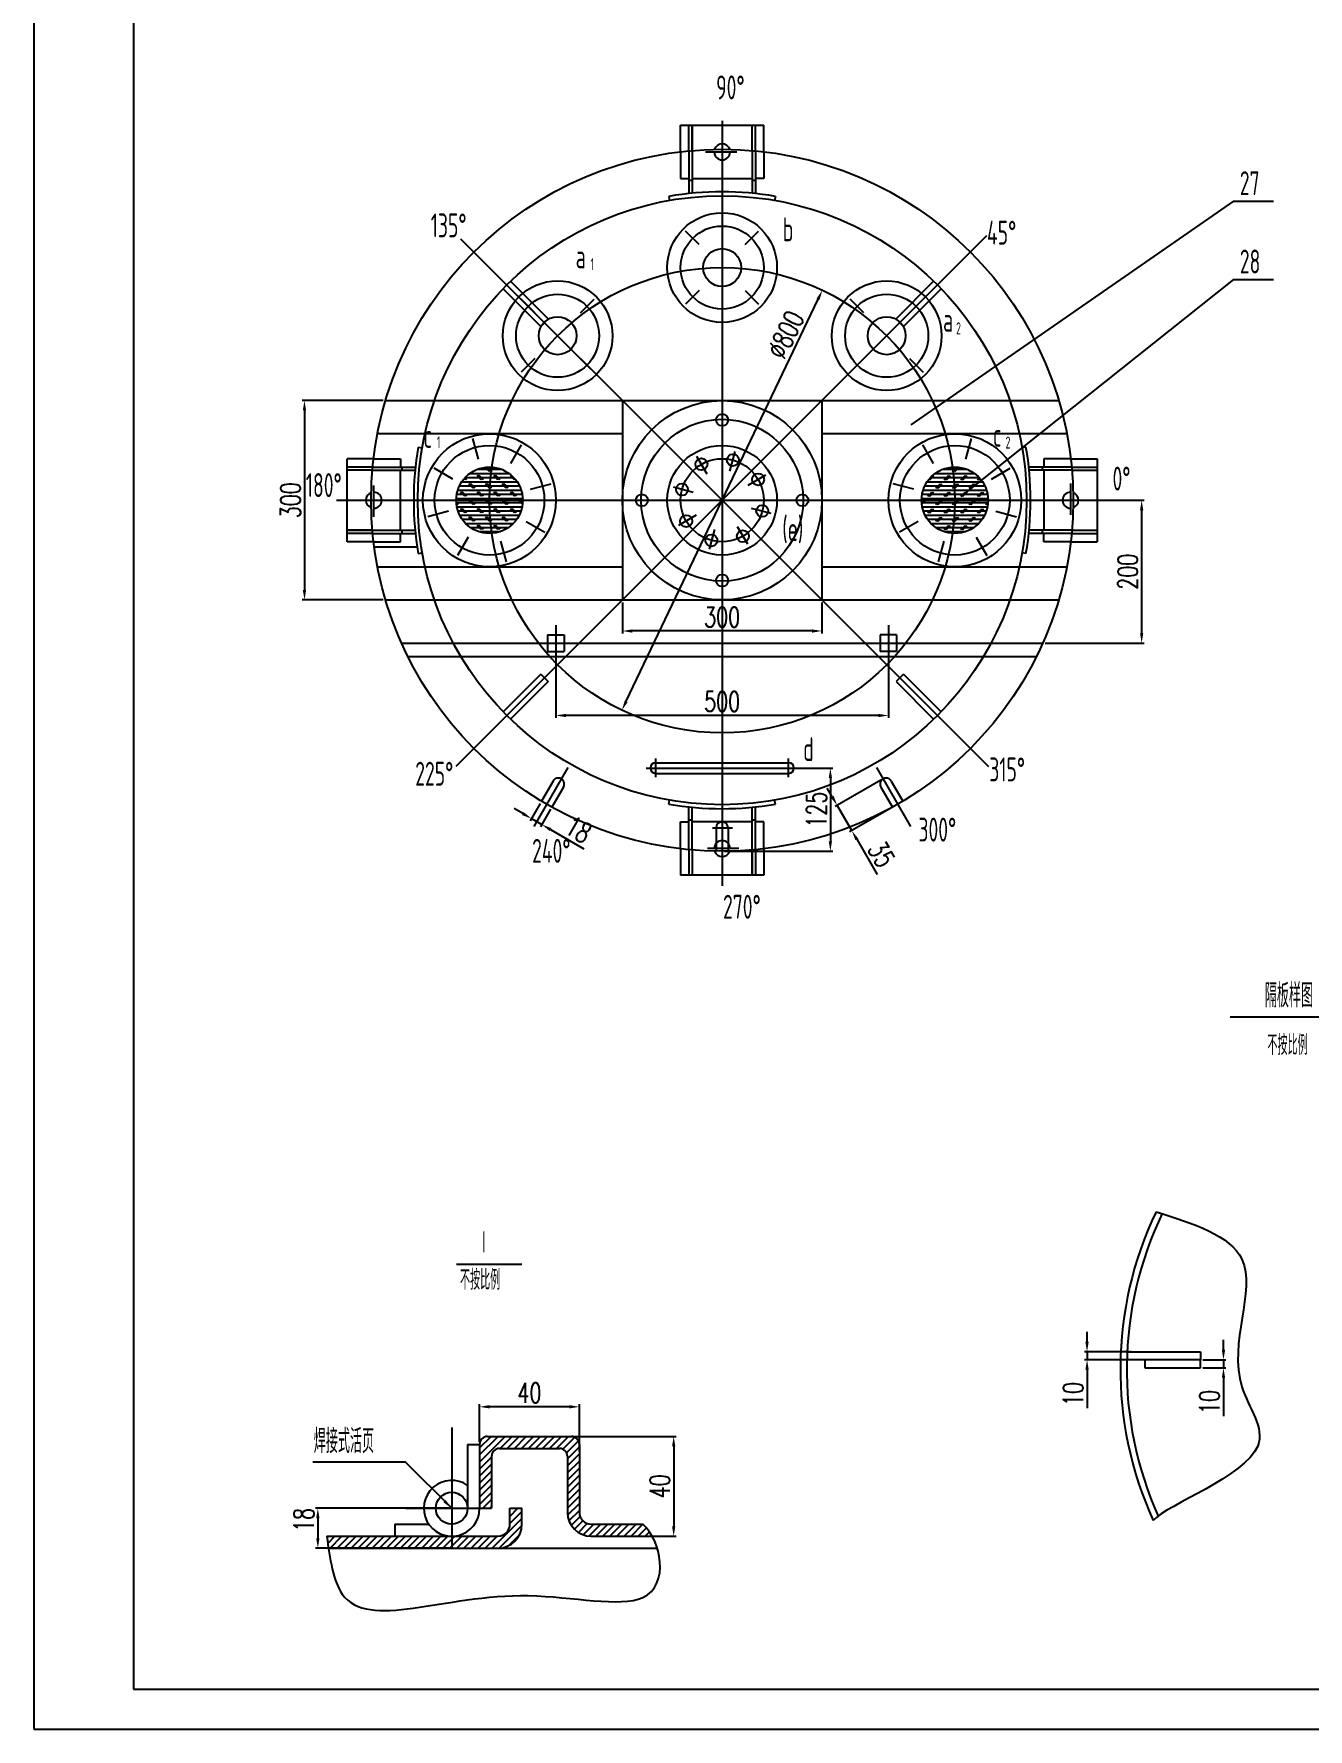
# Model space of a CAD drawing. Extents: x 8095 to 8689, y 0 to 841.
# Drawn here: x 8095.3 to 8414.7, y 0 to 425 of the extents above; entities that cross this region are included whole.
import ezdxf

# ---------------------------------------------------------------- set-up
doc = ezdxf.new("R2010")
doc.units = 0
doc.header["$LTSCALE"] = 10
doc.header["$MEASUREMENT"] = 0
doc.linetypes.add('HIDDEN', pattern=[0.375, 0.25, -0.125])
doc.layers.get('DEFPOINTS').update_dxf_attribs({"color": 5, "linetype": 'HIDDEN', "lineweight": 13})
doc.layers.add('DIM', color=7, linetype='CONTINUOUS')
doc.styles.add('HZ5', font='romans.shx', dxfattribs={"width": 0.7, "height": 5, "bigfont": 'hztxt.shx'})
doc.styles.add('J_BigFont', font='gbenor.shx', dxfattribs={"bigfont": 'gbcbig.shx'})
doc.dimstyles.new('机械制图iso', dxfattribs={"dimscale": 0, "dimtxt": 0.18, "dimasz": 2.5, "dimexe": 0.625, "dimexo": 0.625, "dimgap": 1, "dimtad": 1, "dimdec": 4, "dimzin": 0, "dimdsep": 46, "dimtxsty": 'HZ5', "dimcen": 0, "dimadec": 0, "dimazin": 0, "dimtfac": 1, "dimtdec": 4, "dimtofl": 0, "dimtmove": 0, "dimatfit": 2, "dimfxl": 0, "dimtolj": 1, "dimtzin": 0, "dimarcsym": 0})

# ---------------------------------------------------------------- blocks, each defined once
blk = doc.blocks.new('*D150')
at = {"layer": 'DEFPOINTS', "color": 0}
for p in [(8370.94, 94.6), (8359.29, 92.6), (8370.67, 92.6)]:
    blk.add_point(p, dxfattribs=at)
at = {"layer": 'DIM', "color": 0, "lineweight": -2}
for p, q in [((8359.29, 97.1), (8359.29, 99.6)), ((8370.32, 94.6), (8358.67, 94.6)), ((8359.29, 94.6), (8359.29, 92.6)), ((8370.04, 92.6), (8358.67, 92.6)), ((8359.29, 90.1), (8359.29, 80.43))]:
    blk.add_line(p, q, dxfattribs=at)
at = {"layer": 'DIM', "color": 0}
for points in [[(8358.87, 97.1), (8359.71, 97.1), (8359.29, 94.6)], [(8358.87, 90.1), (8359.71, 90.1), (8359.29, 92.6)]]:
    blk.add_solid(points, dxfattribs=at)
at = {"layer": 'DIM', "color": 0, "insert": (8355.79, 84.01), "char_height": 5, "attachment_point": 5, "rotation": 90, "style": 'HZ5'}
blk.add_mtext('\\A1;10', dxfattribs=at)
blk = doc.blocks.new('*D151')
at = {"layer": 'DEFPOINTS', "color": 0}
for p in [(8387.74, 92.6), (8387.74, 90.6), (8393.49, 90.6)]:
    blk.add_point(p, dxfattribs=at)
at = {"layer": 'DIM', "color": 0, "lineweight": -2}
for p, q in [((8393.49, 95.1), (8393.49, 97.6)), ((8388.36, 92.6), (8394.12, 92.6)), ((8388.36, 90.6), (8394.12, 90.6)), ((8393.49, 92.6), (8393.49, 90.6)), ((8393.49, 88.1), (8393.49, 78.43))]:
    blk.add_line(p, q, dxfattribs=at)
at = {"layer": 'DIM', "color": 0}
for points in [[(8393.08, 95.1), (8393.91, 95.1), (8393.49, 92.6)], [(8393.08, 88.1), (8393.91, 88.1), (8393.49, 90.6)]]:
    blk.add_solid(points, dxfattribs=at)
at = {"layer": 'DIM', "color": 0, "insert": (8389.99, 82.01), "char_height": 5, "attachment_point": 5, "rotation": 90, "style": 'HZ5'}
blk.add_mtext('\\A1;10', dxfattribs=at)
blk = doc.blocks.new('*D207')
at = {"layer": 'DEFPOINTS', "color": 0}
for p in [(8285.81, 240.94), (8267.81, 220.09), (8294.94, 220.09)]:
    blk.add_point(p, dxfattribs=at)
at = {"layer": 'DIM', "color": 0, "lineweight": -2}
for p, q in [((8286.44, 240.94), (8295.56, 240.94)), ((8294.94, 238.44), (8294.94, 222.59)), ((8268.44, 220.09), (8295.56, 220.09))]:
    blk.add_line(p, q, dxfattribs=at)
at = {"layer": 'DIM', "color": 0}
for points in [[(8294.52, 238.44), (8295.35, 238.44), (8294.94, 240.94)], [(8294.52, 222.59), (8295.35, 222.59), (8294.94, 220.09)]]:
    blk.add_solid(points, dxfattribs=at)
at = {"layer": 'DIM', "color": 0, "insert": (8291.44, 230.52), "char_height": 5, "attachment_point": 5, "rotation": 90, "style": 'HZ5'}
blk.add_mtext('\\A1;125', dxfattribs=at)
blk = doc.blocks.new('*D182')
at = {"layer": 'DEFPOINTS', "color": 0}
for p in [(8200.01, 55.36), (8166.45, 45.36), (8200.01, 45.36)]:
    blk.add_point(p, dxfattribs=at)
at = {"layer": 'DIM', "color": 0, "lineweight": -2}
for p, q in [((8199.38, 55.36), (8165.83, 55.36)), ((8166.45, 52.86), (8166.45, 47.86)), ((8199.38, 45.36), (8165.83, 45.36))]:
    blk.add_line(p, q, dxfattribs=at)
at = {"layer": 'DIM', "color": 0}
for points in [[(8166.04, 52.86), (8166.87, 52.86), (8166.45, 55.36)], [(8166.04, 47.86), (8166.87, 47.86), (8166.45, 45.36)]]:
    blk.add_solid(points, dxfattribs=at)
at = {"layer": 'DIM', "color": 0, "insert": (8162.95, 52.44), "char_height": 5, "attachment_point": 5, "rotation": 90, "style": 'HZ5'}
blk.add_mtext('\\A1;18', dxfattribs=at)
blk = doc.blocks.new('*D181')
at = {"layer": 'DEFPOINTS', "color": 0}
for p in [(8207.01, 80.8), (8207.01, 71.36), (8232.01, 68.98)]:
    blk.add_point(p, dxfattribs=at)
at = {"layer": 'DIM', "color": 0, "lineweight": -2}
for p, q in [((8207.01, 71.99), (8207.01, 81.43)), ((8229.51, 80.8), (8209.51, 80.8)), ((8232.01, 69.6), (8232.01, 81.43))]:
    blk.add_line(p, q, dxfattribs=at)
at = {"layer": 'DIM', "color": 0}
for points in [[(8209.51, 81.22), (8209.51, 80.39), (8207.01, 80.8)], [(8229.51, 81.22), (8229.51, 80.39), (8232.01, 80.8)]]:
    blk.add_solid(points, dxfattribs=at)
at = {"layer": 'DIM', "color": 0, "insert": (8219.51, 84.3), "char_height": 5, "attachment_point": 5, "style": 'HZ5'}
blk.add_mtext('\\A1;40', dxfattribs=at)
blk = doc.blocks.new('*D180')
at = {"layer": 'DEFPOINTS', "color": 0}
for p in [(8227.56, 73.36), (8236.14, 48.36), (8255.66, 48.36)]:
    blk.add_point(p, dxfattribs=at)
at = {"layer": 'DIM', "color": 0, "lineweight": -2}
for p, q in [((8228.18, 73.36), (8256.29, 73.36)), ((8255.66, 70.86), (8255.66, 50.86)), ((8236.77, 48.36), (8256.29, 48.36))]:
    blk.add_line(p, q, dxfattribs=at)
at = {"layer": 'DIM', "color": 0}
for points in [[(8255.25, 70.86), (8256.08, 70.86), (8255.66, 73.36)], [(8255.25, 50.86), (8256.08, 50.86), (8255.66, 48.36)]]:
    blk.add_solid(points, dxfattribs=at)
at = {"layer": 'DIM', "color": 0, "insert": (8252.16, 60.86), "char_height": 5, "attachment_point": 5, "rotation": 90, "style": 'HZ5'}
blk.add_mtext('\\A1;40', dxfattribs=at)
blk = doc.blocks.new('*D209')
at = {"layer": 'DEFPOINTS', "color": 0}
for p in [(8222.52, 232.64), (8225.12, 231.14), (8222.6, 226.78)]:
    blk.add_point(p, dxfattribs=at)
at = {"layer": 'DIM', "color": 0, "lineweight": -2}
for p, q in [((8217.84, 229.53), (8215.67, 230.78)), ((8222.21, 232.1), (8219.69, 227.74)), ((8224.8, 230.6), (8222.29, 226.24)), ((8220, 228.28), (8222.6, 226.78)), ((8224.77, 225.53), (8233.14, 220.7))]:
    blk.add_line(p, q, dxfattribs=at)
at = {"layer": 'DIM', "color": 0}
for points in [[(8218.05, 229.89), (8217.63, 229.17), (8220, 228.28)], [(8224.97, 225.89), (8224.56, 225.17), (8222.6, 226.78)]]:
    blk.add_solid(points, dxfattribs=at)
at = {"layer": 'DIM', "color": 0, "insert": (8231.78, 225.52), "char_height": 5, "attachment_point": 5, "rotation": 330, "style": 'HZ5'}
blk.add_mtext('\\A1;18', dxfattribs=at)
blk = doc.blocks.new('*D208')
at = {"layer": 'DEFPOINTS', "color": 0}
for p in [(8308.14, 238.23), (8311.81, 231.88), (8300.31, 225.24)]:
    blk.add_point(p, dxfattribs=at)
at = {"layer": 'DIM', "color": 0, "lineweight": -2}
for p, q in [((8295.4, 233.76), (8294.15, 235.92)), ((8307.6, 237.92), (8296.11, 231.28)), ((8296.65, 231.59), (8300.31, 225.24)), ((8311.27, 231.57), (8299.77, 224.93)), ((8301.56, 223.08), (8306.65, 214.27))]:
    blk.add_line(p, q, dxfattribs=at)
at = {"layer": 'DIM', "color": 0}
for points in [[(8295.76, 233.97), (8295.04, 233.55), (8296.65, 231.59)], [(8301.93, 223.29), (8301.2, 222.87), (8300.31, 225.24)]]:
    blk.add_solid(points, dxfattribs=at)
at = {"layer": 'DIM', "color": 0, "insert": (8307.76, 219.34), "char_height": 5, "attachment_point": 5, "rotation": 300, "style": 'HZ5'}
blk.add_mtext('\\A1;35', dxfattribs=at)
blk = doc.blocks.new('*D206')
at = {"layer": 'DEFPOINTS', "color": 0}
for p in [(8242.81, 283.09), (8292.81, 283.09), (8242.81, 275.31)]:
    blk.add_point(p, dxfattribs=at)
at = {"layer": 'DIM', "color": 0, "lineweight": -2}
for p, q in [((8242.81, 282.46), (8242.81, 274.68)), ((8292.81, 282.46), (8292.81, 274.68)), ((8290.31, 275.31), (8245.31, 275.31))]:
    blk.add_line(p, q, dxfattribs=at)
at = {"layer": 'DIM', "color": 0}
for points in [[(8245.31, 275.72), (8245.31, 274.89), (8242.81, 275.31)], [(8290.31, 275.72), (8290.31, 274.89), (8292.81, 275.31)]]:
    blk.add_solid(points, dxfattribs=at)
at = {"layer": 'DIM', "color": 0, "insert": (8267.81, 278.81), "char_height": 5, "attachment_point": 5, "style": 'HZ5'}
blk.add_mtext('\\A1;300', dxfattribs=at)
blk = doc.blocks.new('*D179')
at = {"layer": 'DEFPOINTS', "color": 0}
for p in [(8226.14, 270.17), (8309.48, 268.92), (8226.14, 254.13)]:
    blk.add_point(p, dxfattribs=at)
at = {"layer": 'DIM', "color": 0, "lineweight": -2}
for p, q in [((8226.14, 269.55), (8226.14, 253.5)), ((8309.48, 268.3), (8309.48, 253.5)), ((8306.98, 254.13), (8228.64, 254.13))]:
    blk.add_line(p, q, dxfattribs=at)
at = {"layer": 'DIM', "color": 0}
for points in [[(8228.64, 254.54), (8228.64, 253.71), (8226.14, 254.13)], [(8306.98, 254.54), (8306.98, 253.71), (8309.48, 254.13)]]:
    blk.add_solid(points, dxfattribs=at)
at = {"layer": 'DIM', "color": 0, "insert": (8267.81, 257.63), "char_height": 5, "attachment_point": 5, "style": 'HZ5'}
blk.add_mtext('\\A1;500', dxfattribs=at)
blk = doc.blocks.new('*D171')
at = {"layer": 'DEFPOINTS', "color": 0}
for p in [(8292.93, 360.74), (8242.69, 255.44)]:
    blk.add_point(p, dxfattribs=at)
at = {"layer": 'DIM', "color": 0, "lineweight": -2}
blk.add_line((8243.77, 257.7), (8291.85, 358.48), dxfattribs=at)
at = {"layer": 'DIM', "color": 0}
for points in [[(8291.48, 358.66), (8292.23, 358.3), (8292.93, 360.74)], [(8243.39, 257.88), (8244.14, 257.52), (8242.69, 255.44)]]:
    blk.add_solid(points, dxfattribs=at)
at = {"layer": 'DIM', "color": 0, "insert": (8283.74, 349.6), "char_height": 5, "attachment_point": 5, "rotation": 64.4922, "style": 'HZ5'}
blk.add_mtext('\\A1;%%C800', dxfattribs=at)
blk = doc.blocks.new('*D172')
at = {"layer": 'DEFPOINTS', "color": 0}
for p in [(8183.44, 333.09), (8163.1, 283.09), (8183.44, 283.09)]:
    blk.add_point(p, dxfattribs=at)
at = {"layer": 'DIM', "color": 0, "lineweight": -2}
for p, q in [((8182.81, 333.09), (8162.48, 333.09)), ((8163.1, 330.59), (8163.1, 285.59)), ((8182.81, 283.09), (8162.48, 283.09))]:
    blk.add_line(p, q, dxfattribs=at)
at = {"layer": 'DIM', "color": 0}
for points in [[(8162.68, 330.59), (8163.52, 330.59), (8163.1, 333.09)], [(8162.68, 285.59), (8163.52, 285.59), (8163.1, 283.09)]]:
    blk.add_solid(points, dxfattribs=at)
at = {"layer": 'DIM', "color": 0, "insert": (8159.6, 308.09), "char_height": 5, "attachment_point": 5, "rotation": 90, "style": 'HZ5'}
blk.add_mtext('\\A1;300', dxfattribs=at)
blk = doc.blocks.new('*D173')
at = {"layer": 'DEFPOINTS', "color": 0}
for p in [(8361.81, 308.09), (8348.19, 272.26), (8372.98, 272.26)]:
    blk.add_point(p, dxfattribs=at)
at = {"layer": 'DIM', "color": 0, "lineweight": -2}
for p, q in [((8362.44, 308.09), (8373.61, 308.09)), ((8372.98, 305.59), (8372.98, 274.76)), ((8348.81, 272.26), (8373.61, 272.26))]:
    blk.add_line(p, q, dxfattribs=at)
at = {"layer": 'DIM', "color": 0}
for points in [[(8372.57, 305.59), (8373.4, 305.59), (8372.98, 308.09)], [(8372.57, 274.76), (8373.4, 274.76), (8372.98, 272.26)]]:
    blk.add_solid(points, dxfattribs=at)
at = {"layer": 'DIM', "color": 0, "insert": (8369.48, 290.17), "char_height": 5, "attachment_point": 5, "rotation": 90, "style": 'HZ5'}
blk.add_mtext('\\A1;200', dxfattribs=at)

msp = doc.modelspace()

# ---------------------------------------------------------------- hatches: boundary and pattern name
at = {"layer": 'DIM'}
h = msp.add_hatch(dxfattribs=at)
h.set_pattern_fill('CORK', color=256, scale=8.333333, style=0)
h.set_pattern_definition([(0, (7227.7448, 634.591), (0, 1.0416667), []), (135, (7228.2656, 634.0702), (-2.083333, -2.083333), [1.473139, -1.473139]), (135, (7228.526, 634.0702), (-2.083333, -2.083333), [1.473139, -1.473139]), (135, (7228.7865, 634.0702), (-2.083333, -2.083333), [1.473139, -1.473139])])
h.paths.add_polyline_path([(8217.81115, 308.08981), (8209.47782, 308.08981, 0.035759956), (8210.07306, 299.77776, 0.39342646)])
h.paths.add_polyline_path([(8209.47782, 308.08981), (8201.14449, 308.08981, 0.435310766), (8210.07306, 299.77776, -0.035759956)])
h.paths.add_polyline_path([(8210.07306, 316.40185, 0.435310766), (8201.14449, 308.08981), (8209.47782, 308.08981, -0.035759956)])
h.paths.add_polyline_path([(8210.07306, 316.40185, 0.035759956), (8209.47782, 308.08981), (8217.81115, 308.08981, 0.39342646)])
h = msp.add_hatch(dxfattribs=at)
h.set_pattern_fill('CORK', color=256, scale=8.333333, style=0)
h.set_pattern_definition([(180, (9307.8775, 634.591), (0, 1.0416667), []), (45, (9307.3567, 634.0702), (2.083333, -2.083333), [1.473139, -1.473139]), (45, (9307.0962, 634.0702), (2.083333, -2.083333), [1.473139, -1.473139]), (45, (9306.8358, 634.0702), (2.083333, -2.083333), [1.473139, -1.473139])])
h.paths.add_polyline_path([(8317.81115, 308.08981), (8326.14449, 308.08981, -0.035759956), (8325.54925, 299.77776, -0.39342646)])
h.paths.add_polyline_path([(8326.14449, 308.08981), (8334.47782, 308.08981, -0.435310766), (8325.54925, 299.77776, 0.035759956)])
h.paths.add_polyline_path([(8325.54925, 316.40185, -0.435310766), (8334.47782, 308.08981), (8326.14449, 308.08981, 0.035759956)])
h.paths.add_polyline_path([(8325.54925, 316.40185, -0.035759956), (8326.14449, 308.08981), (8317.81115, 308.08981, -0.39342646)])
h = msp.add_hatch(dxfattribs=at)
h.set_pattern_fill('ANSI31', color=256, scale=10, style=0)
h.set_pattern_definition([(45, (48.2398, 1065.2201), (-0.88388348, 0.88388348), [])])
edge = h.paths.add_edge_path()
edge.add_line((8200.00874, 45.36196), (8200.00874, 48.36196))
edge.add_line((8200.00874, 48.36196), (8168.69389, 48.36196))
edge.add_spline(control_points=[(8168.69389, 48.36196), (8168.8326, 47.35752), (8168.97131, 46.35307), (8169.11891, 45.36196)], knot_values=[0, 0, 0, 0, 2.686117046, 2.686117046, 2.686117046, 2.686117046], degree=3, periodic=0)
edge.add_line((8169.11891, 45.36196), (8200.00874, 45.36196))
h.paths.add_polyline_path([(8200.00874, 48.36196), (8200.00874, 45.36196), (8211.6068, 45.36196, 0.414213562), (8217.6068, 51.36196), (8217.6068, 55.36196), (8214.6068, 55.36196), (8214.6068, 51.36196, -0.414213562), (8211.6068, 48.36196)])
edge = h.paths.add_edge_path()
edge.add_spline(control_points=[(8250.27065, 48.36196), (8249.60997, 49.55692), (8248.81617, 50.59328), (8247.93878, 51.36196)], knot_values=[101.088942733, 101.088942733, 101.088942733, 101.088942733, 106.279737438, 106.279737438, 106.279737438, 106.279737438], degree=3, periodic=0)
edge.add_line((8247.93878, 51.36196), (8235.00874, 51.36196))
edge.add_arc((8235.00874, 54.36196), 3, 180, 270, ccw=False)
edge.add_line((8232.00874, 54.36196), (8232.00874, 71.36196))
edge.add_arc((8230.00874, 71.36196), 2, 0, 90)
edge.add_line((8230.00874, 73.36196), (8209.00874, 73.36196))
edge.add_arc((8209.00874, 71.36196), 2, 90, 180)
edge.add_line((8207.00874, 71.36196), (8207.00874, 55.36196))
edge.add_line((8207.00874, 55.36196), (8210.00874, 55.36196))
edge.add_line((8210.00874, 55.36196), (8210.00874, 68.36196))
edge.add_arc((8212.00874, 68.36196), 2, 90, 180, ccw=False)
edge.add_line((8212.00874, 70.36196), (8227.00874, 70.36196))
edge.add_arc((8227.00874, 68.36196), 2, 0, 90, ccw=False)
edge.add_line((8229.00874, 68.36196), (8229.00874, 54.36196))
edge.add_arc((8235.00874, 54.36196), 6, 180, 270)
edge.add_line((8235.00874, 48.36196), (8250.27065, 48.36196))

# ---------------------------------------------------------------- linework, layer by layer
for p, q in [((8095.26825, 841), (8095.26825, 0)), ((8120.26825, 831), (8120.26825, 10)), ((8257.39449, 395.47112), (8257.39449, 402.08981)), ((8257.39449, 402.08981), (8278.22782, 402.08981)), ((8259.47782, 395.69435), (8259.47782, 402.08981)), ((8260.31115, 402.08981), (8260.31115, 385.0586)), ((8260.31115, 395.76962), (8260.31115, 402.08981)), ((8267.81115, 403.22663), (8267.81115, 211.39529)), ((8275.31115, 395.76962), (8275.31115, 402.08981)), ((8276.14449, 395.69435), (8276.14449, 402.08981)), ((8278.22782, 395.47112), (8278.22782, 402.08981)), ((8257.39449, 395.47112), (8257.39449, 388.75647)), ((8259.47782, 395.69435), (8259.47782, 384.97283)), ((8263.65353, 395.42314), (8271.50634, 395.42314)), ((8275.31115, 395.76962), (8275.31115, 385.0586)), ((8276.14449, 395.69435), (8276.14449, 384.97283)), ((8278.22782, 395.47112), (8278.22782, 388.75647)), ((8257.39449, 388.75647), (8259.47782, 388.75647)), ((8259.47782, 388.32488), (8260.31115, 388.32488)), ((8260.31115, 388.75647), (8275.31115, 388.75647)), ((8275.31115, 388.32488), (8276.14449, 388.32488)), ((8278.22782, 388.75647), (8276.14449, 388.75647)), ((8254.47782, 384.26504), (8254.65023, 383.28002)), ((8281.14449, 384.26504), (8280.97207, 383.28002)), ((8396.04254, 383.07837), (8315.08026, 326.99178)), ((8396.04254, 383.07837), (8406.04254, 383.07837)), ((8262.06675, 372.16754), (8258.6612, 375.57309)), ((8267.81115, 308.08981), (8334.19341, 374.47206)), ((8273.55555, 372.16754), (8276.96111, 375.57309)), ((8267.81115, 308.08981), (8202.31551, 373.58546)), ((8224.21619, 353.57039), (8214.78638, 363.0002)), ((8311.40612, 353.57039), (8320.83593, 363.0002)), ((8396.04254, 363.43741), (8327.66916, 309.07016)), ((8396.04254, 363.43741), (8406.04254, 363.43741)), ((8222.33057, 351.68477), (8212.90076, 361.11458)), ((8220.81886, 355.0821), (8217.4133, 358.48766)), ((8232.30766, 355.0821), (8235.71321, 358.48766)), ((8262.06675, 360.67874), (8258.6612, 357.27319)), ((8273.55555, 360.67874), (8276.96111, 357.27319)), ((8303.31465, 355.0821), (8299.9091, 358.48766)), ((8313.29174, 351.68477), (8322.72155, 361.11458)), ((8314.80345, 355.0821), (8318.209, 358.48766)), ((8222.33057, 351.68477), (8224.21619, 353.57039)), ((8311.40612, 353.57039), (8313.29174, 351.68477)), ((8220.81886, 343.5933), (8217.4133, 340.18775)), ((8232.30766, 343.5933), (8235.71321, 340.18775)), ((8303.31465, 343.5933), (8299.9091, 340.18775)), ((8314.80345, 343.5933), (8318.209, 340.18775)), ((8183.43699, 333.08981), (8267.81115, 333.08981)), ((8242.81115, 333.08981), (8242.81115, 283.08981)), ((8267.81115, 333.08981), (8352.18532, 333.08981)), ((8292.81115, 333.08981), (8292.81115, 283.08981)), ((8181.41029, 324.78981), (8242.81115, 324.78981)), ((8206.72264, 318.37229), (8205.33256, 323.56013)), ((8292.81115, 324.78981), (8354.21202, 324.78981)), ((8328.89967, 318.37229), (8330.28975, 323.56013)), ((8191.63592, 321.42314), (8192.62094, 321.25073)), ((8214.80042, 317.30883), (8217.48585, 321.96012)), ((8264.03083, 314.63751), (8261.47757, 319.05989)), ((8269.76799, 315.39282), (8271.08966, 320.32535)), ((8320.82188, 317.30883), (8318.13646, 321.96012)), ((8343.98639, 321.42314), (8343.00137, 321.25073)), ((8173.81115, 297.67314), (8173.81115, 318.50647)), ((8180.42985, 318.50647), (8173.81115, 318.50647)), ((8180.20661, 316.42314), (8173.81115, 316.42314)), ((8180.13134, 315.58981), (8173.81115, 315.58981)), ((8180.13134, 315.58981), (8190.84236, 315.58981)), ((8180.20661, 316.42314), (8190.92813, 316.42314)), ((8180.42985, 318.50647), (8187.14449, 318.50647)), ((8187.14449, 318.50647), (8187.14449, 316.42314)), ((8187.14449, 300.58981), (8187.14449, 315.58981)), ((8187.57608, 315.58981), (8187.57608, 316.42314)), ((8200.2588, 313.41241), (8195.60751, 316.09783)), ((8335.36351, 313.41241), (8340.0148, 316.09783)), ((8355.41569, 316.42314), (8344.69418, 316.42314)), ((8355.49097, 315.58981), (8344.77994, 315.58981)), ((8348.04623, 316.42314), (8348.04623, 315.58981)), ((8355.19246, 318.50647), (8348.47782, 318.50647)), ((8348.47782, 318.50647), (8348.47782, 316.42314)), ((8348.47782, 315.58981), (8348.47782, 300.58981)), ((8355.19246, 318.50647), (8361.81115, 318.50647)), ((8355.41569, 316.42314), (8361.81115, 316.42314)), ((8355.49097, 315.58981), (8361.81115, 315.58981)), ((8361.81115, 318.50647), (8361.81115, 297.67314)), ((8180.47782, 303.93218), (8180.47782, 311.78499)), ((8219.7603, 310.84499), (8224.94814, 312.23507)), ((8260.50814, 310.04664), (8255.57561, 311.36831)), ((8274.35886, 311.87013), (8278.78124, 314.42339)), ((8315.86201, 310.84499), (8310.67417, 312.23507)), ((8355.14449, 312.24744), (8355.14449, 304.39462)), ((8171.12161, 308.08981), (8368.45788, 308.08981)), ((8267.81115, 308.08981), (8201.02525, 241.30391)), ((8267.81115, 308.08981), (8334.59705, 241.30391)), ((8275.11417, 306.13297), (8280.0467, 304.8113)), ((8199.19534, 305.33462), (8194.0075, 303.94455)), ((8218.69684, 302.7672), (8223.34813, 300.08178)), ((8261.26345, 304.30949), (8256.84107, 301.75622)), ((8316.92547, 302.7672), (8312.27418, 300.08178)), ((8336.42697, 305.33462), (8341.61481, 303.94455)), ((8173.81115, 300.58981), (8190.84236, 300.58981)), ((8180.13134, 300.58981), (8173.81115, 300.58981)), ((8180.20661, 299.75647), (8173.81115, 299.75647)), ((8180.42985, 297.67314), (8173.81115, 297.67314)), ((8180.20661, 299.75647), (8190.92813, 299.75647)), ((8180.42985, 297.67314), (8187.14449, 297.67314)), ((8187.14449, 297.67314), (8187.14449, 299.75647)), ((8187.57608, 299.75647), (8187.57608, 300.58981)), ((8204.15522, 298.87079), (8201.46979, 294.2195)), ((8212.233, 297.80733), (8213.62308, 292.61949)), ((8265.85432, 300.78679), (8264.53265, 295.85427)), ((8271.59147, 301.5421), (8274.14474, 297.11972)), ((8323.3893, 297.80733), (8321.99923, 292.61949)), ((8331.46709, 298.87079), (8334.15251, 294.2195)), ((8355.41569, 299.75647), (8344.69418, 299.75647)), ((8355.49097, 300.58981), (8344.77994, 300.58981)), ((8348.04623, 300.58981), (8348.04623, 299.75647)), ((8348.47782, 297.67314), (8348.47782, 299.75647)), ((8355.19246, 297.67314), (8348.47782, 297.67314)), ((8355.19246, 297.67314), (8361.81115, 297.67314)), ((8355.41569, 299.75647), (8361.81115, 299.75647)), ((8355.49097, 300.58981), (8361.81115, 300.58981)), ((8180.58794, 296.42314), (8191.36291, 296.42314)), ((8191.63592, 294.75647), (8192.62094, 294.92889)), ((8343.98639, 294.75647), (8343.00137, 294.92889)), ((8181.41029, 291.38981), (8242.81115, 291.38981)), ((8292.81115, 291.38981), (8354.21202, 291.38981)), ((8183.43699, 283.08981), (8267.81115, 283.08981)), ((8267.81115, 283.08981), (8352.18532, 283.08981)), ((8226.14449, 276.7541), (8226.14449, 267.26498)), ((8309.47782, 276.7541), (8309.47782, 267.26498)), ((8187.4372, 272.25647), (8348.18511, 272.25647)), ((8224.06115, 274.33981), (8224.06115, 272.25647)), ((8224.06115, 274.33981), (8228.22782, 274.33981)), ((8224.06115, 272.25647), (8224.06115, 270.17314)), ((8224.06115, 272.25647), (8228.22782, 272.25647)), ((8228.22782, 274.33981), (8228.22782, 272.25647)), ((8228.22782, 272.25647), (8228.22782, 270.17314)), ((8311.56115, 274.33981), (8307.39449, 274.33981)), ((8307.39449, 274.33981), (8307.39449, 272.25647)), ((8307.39449, 272.25647), (8307.39449, 270.17314)), ((8307.39449, 272.25647), (8311.56115, 272.25647)), ((8311.56115, 274.33981), (8311.56115, 272.25647)), ((8311.56115, 272.25647), (8311.56115, 270.17314)), ((8189.00778, 268.92314), (8346.61453, 268.92314)), ((8224.06115, 270.17314), (8228.22782, 270.17314)), ((8311.56115, 270.17314), (8307.39449, 270.17314)), ((8222.33057, 264.49484), (8212.90076, 255.06503)), ((8222.33057, 264.49484), (8224.21619, 262.60922)), ((8313.29174, 264.49484), (8311.40612, 262.60922)), ((8313.29174, 264.49484), (8322.72155, 255.06503)), ((8224.21619, 262.60922), (8214.78638, 253.17941)), ((8311.40612, 262.60922), (8320.83593, 253.17941)), ((8251.14449, 238.62429), (8251.14449, 243.32307)), ((8251.14449, 242.27683), (8284.47782, 242.27683)), ((8284.47782, 238.62429), (8284.47782, 243.32307)), ((8229.10658, 241.05153), (8220.58639, 226.29412)), ((8248.78441, 240.9435), (8287.08974, 240.9435)), ((8251.14449, 239.61016), (8284.47782, 239.61016)), ((8306.51572, 241.05153), (8315.03592, 226.29412)), ((8225.42194, 237.66953), (8222.51851, 232.64064)), ((8228.02001, 236.16953), (8225.11658, 231.14064)), ((8307.6023, 236.16953), (8310.50572, 231.14064)), ((8310.20037, 237.66953), (8313.1038, 232.64064)), ((8254.47782, 231.91457), (8254.65023, 232.89959)), ((8259.47782, 220.48527), (8259.47782, 231.20678)), ((8260.31115, 220.40999), (8260.31115, 231.12102)), ((8275.31115, 214.08981), (8275.31115, 231.12102)), ((8276.14449, 220.48527), (8276.14449, 231.20678)), ((8281.14449, 231.91457), (8280.97207, 232.89959)), ((8257.39449, 220.7085), (8257.39449, 227.42314)), ((8257.39449, 227.42314), (8259.47782, 227.42314)), ((8260.31115, 227.85474), (8259.47782, 227.85474)), ((8275.31115, 227.42314), (8260.31115, 227.42314)), ((8265.39555, 225.9435), (8270.39959, 225.9435)), ((8266.31115, 225.9435), (8266.31115, 220.10259)), ((8269.31115, 225.9435), (8269.31115, 220.10259)), ((8276.14449, 227.85474), (8275.31115, 227.85474)), ((8278.22782, 227.42314), (8276.14449, 227.42314)), ((8278.22782, 220.7085), (8278.22782, 227.42314)), ((8257.39449, 220.7085), (8257.39449, 214.08981)), ((8259.47782, 220.48527), (8259.47782, 214.08981)), ((8260.31115, 220.40999), (8260.31115, 214.08981)), ((8271.96878, 220.75647), (8264.11597, 220.75647)), ((8275.31115, 220.40999), (8275.31115, 214.08981)), ((8276.14449, 220.48527), (8276.14449, 214.08981)), ((8278.22782, 220.7085), (8278.22782, 214.08981)), ((8278.22782, 214.08981), (8257.39449, 214.08981)), ((8395.2124, 178.55383), (8427.92327, 178.55383)), ((8201.2328, 116.56801), (8217.59413, 116.56801)), ((8369.34464, 94.59522), (8387.73784, 94.59522)), ((8387.73784, 94.59522), (8387.73784, 92.59522)), ((8387.73784, 92.59522), (8369.27022, 92.59522)), ((8373.73784, 92.59522), (8373.73784, 90.59522)), ((8373.73784, 90.59522), (8387.73784, 90.59522)), ((8387.73784, 90.59522), (8387.73784, 92.59522)), ((8200.00874, 75.64049), (8200.00874, 45.36196)), ((8209.00874, 73.36196), (8230.00874, 73.36196)), ((8204.00874, 71.36196), (8204.00874, 55.36196)), ((8204.00874, 71.36196), (8207.00874, 71.36196)), ((8207.00874, 71.36196), (8207.00874, 55.36196)), ((8210.00874, 68.36196), (8210.00874, 55.36196)), ((8212.00874, 70.36196), (8227.00874, 70.36196)), ((8229.00874, 68.36196), (8229.00874, 54.36196)), ((8232.00874, 71.36196), (8232.00874, 54.36196)), ((8188.51759, 55.36196), (8207.00874, 55.36196)), ((8207.00874, 55.36196), (8210.00874, 55.36196)), ((8214.6068, 51.36196), (8214.6068, 55.36196)), ((8214.6068, 55.36196), (8217.6068, 55.36196)), ((8217.6068, 51.36196), (8217.6068, 55.36196)), ((8185.71285, 51.36196), (8194.26418, 51.36196)), ((8185.71285, 51.36196), (8185.71285, 48.36196)), ((8235.00874, 51.36196), (8247.93878, 51.36196)), ((8168.69389, 48.36196), (8211.6068, 48.36196)), ((8235.00874, 48.36196), (8250.27065, 48.36196)), ((8169.11891, 45.36196), (8251.53971, 45.36196)), ((8120.26825, 10), (8679.26825, 10)), ((8095.26825, 0), (8689.26825, 0))]:
    msp.add_line(p, q, dxfattribs=at)
for centre, radius in [((8267.81115, 308.08981), 88), ((8267.81115, 308.08981), 76.33333), ((8267.81115, 366.42314), 13.75), ((8267.81115, 366.42314), 10.41667), ((8267.81115, 366.42314), 4.75), ((8267.81115, 308.08981), 58.33333), ((8226.56326, 349.3377), 13.75), ((8309.05905, 349.3377), 13.75), ((8226.56326, 349.3377), 10.41667), ((8309.05905, 349.3377), 10.41667), ((8226.56326, 349.3377), 4.75), ((8309.05905, 349.3377), 4.75), ((8267.81115, 308.08981), 25), ((8267.81115, 308.08981), 20.2937), ((8267.81115, 328.21326), 1.5), ((8209.47782, 308.08981), 16.66667), ((8326.14449, 308.08981), 16.66667), ((8209.47782, 308.08981), 13.75), ((8267.81115, 308.08981), 13.75), ((8270.50719, 318.15153), 1.5), ((8326.14449, 308.08981), 13.75), ((8209.47782, 308.08981), 8.33333), ((8267.81115, 308.08981), 10.41667), ((8262.60282, 317.1109), 1.5), ((8276.83225, 313.29814), 1.5), ((8326.14449, 308.08981), 8.33333), ((8257.74943, 310.78584), 1.5), ((8247.6877, 308.08981), 1.5), ((8277.87288, 305.39377), 1.5), ((8287.93461, 308.08981), 1.5), ((8258.79006, 302.88147), 1.5), ((8265.11512, 298.02808), 1.5), ((8273.01949, 299.06871), 1.5), ((8267.81115, 287.96635), 1.5), ((8200.00874, 55.36196), 4)]:
    msp.add_circle(centre, radius, dxfattribs=at)
for centre, radius, start, end in [((8267.81115, 395.42314), 2, 180, 0), ((8267.81115, 395.42314), 2, 18.8538467, 161.1461533), ((8267.81115, 308.08981), 77.33333, 80.0718082, 99.9281918), ((8267.81115, 308.08981), 77.33333, 170.0718082, 189.9281918), ((8267.81115, 308.08981), 77.33333, 350.0718082, 9.9281918), ((8180.47782, 308.08981), 2, 108.8538467, 251.1461533), ((8180.47782, 308.08981), 2, 270, 90), ((8355.14449, 308.08981), 2, 90, 270), ((8355.14449, 308.08981), 2, 288.8538467, 71.1461533), ((8251.14449, 240.9435), 1.33333, 90, 270), ((8284.47782, 240.9435), 1.33333, 270, 90), ((8226.72782, 236.93139), 1.50006, 329.4769872, 150.5230128), ((8308.89449, 236.93139), 1.50006, 29.4769872, 210.5230128), ((8267.81115, 308.08981), 77.33333, 260.0718082, 279.9281918), ((8267.81115, 225.9435), 1.5, 0, 180), ((8267.81115, 220.75647), 2, 360, 180), ((8267.81115, 220.75647), 2, 198.8538467, 341.1461533), ((8459.23964, 90.24897), 91.6, 154.4706852, 204.4810858), ((8459.23964, 90.24897), 90, 154.2813028, 204.1668497), ((8209.00874, 71.36196), 2, 90, 180), ((8230.00874, 71.36196), 2, 360, 90), ((8212.00874, 68.36196), 2, 90, 180), ((8227.00874, 68.36196), 2, 0, 90), ((8200.00874, 55.36196), 7, 55.1500954, 0), ((8211.6068, 51.36196), 3, 270, 0), ((8211.6068, 51.36196), 6, 270, 0), ((8235.00874, 54.36196), 6, 180, 270), ((8235.00874, 54.36196), 3, 180, 270)]:
    msp.add_arc(centre, radius, start, end, dxfattribs=at)
for points, knots in [([(8376.58301, 129.72608), (8385.91092, 126.77484), (8407.3681, 119.98606), (8391.11109, 90.63129), (8410.82843, 67.53562), (8379.39078, 56.32742), (8375.87465, 52.29059)], [0, 0, 0, 0, 24.600767518, 56.589611256, 71.954594562, 97.335861133, 97.335861133, 97.335861133, 97.335861133]), ([(8168.69389, 48.36196), (8169.47107, 42.73412), (8172.42404, 21.35071), (8207.8363, 38.67474), (8256.68773, 26.95359), (8252.49475, 47.37047), (8247.93878, 51.36196)], [0, 0, 0, 0, 15.050118906, 57.184084294, 79.325801162, 106.279737438, 106.279737438, 106.279737438, 106.279737438])]:
    msp.add_open_spline(points, degree=3, knots=knots, dxfattribs=at)

# ---------------------------------------------------------------- texts
at = {"layer": 'DIM', "style": 'J_BigFont', "width": 0.7}
for s, height, p in [('90%%d', 6, (8266.30552, 408.59599)), ('27', 6, (8397.58873, 384.58507)), ('135%%d', 6, (8194.76776, 373.99345)), ('b', 6, (8283.0117, 372.99792)), ('45%%d', 6, (8334.19804, 372.17227)), ('a', 6, (8231.08263, 366.21855)), ('28', 6, (8397.58873, 364.94412)), ('1', 3, (8234.81554, 365.79516)), ('a', 6, (8323.19805, 350.31308)), ('2', 3, (8326.46035, 349.68921)), ('c', 6, (8192.93282, 321.20066)), ('1', 3, (8196.29364, 321.15069)), ('c', 6, (8335.70689, 321.48843)), ('2', 3, (8338.86062, 321.05022)), ('180%%d', 6, (8163.44401, 308.88605)), ('0%%d', 6, (8365.6765, 310.52637)), ('(e)', 6, (8282.88715, 297.89495)), ('d', 6, (8288.12679, 242.70616)), ('225%%d', 6, (8190.86677, 236.52146)), ('315%%d', 6, (8334.78734, 237.59733)), ('300%%d', 6, (8317.02183, 222.51453)), ('240%%d', 6, (8220.16349, 217.18547)), ('270%%d', 6, (8268.03116, 203.1696)), ('隔板样图', 6, (8403.86552, 180.91994)), ('不按比例', 5, (8404.51994, 169.0119)), ('Ⅰ', 6, (8206.57317, 118.93412)), ('不按比例', 5, (8202.09392, 110.13729)), ('焊接式活页', 6, (8165.42946, 69.19706))]:
    msp.add_text(s, height=height, dxfattribs=at).set_placement(p)

# ---------------------------------------------------------------- dimensions: what is measured, and where the dimension line sits
at = {"layer": 'DIM'}
dim = msp.add_diameter_dim_2p(p1=(8242.69082, 255.44243), p2=(8292.93149, 360.73719), text='%%C800', dimstyle='机械制图iso', override={"dimscale": 1, "dimtofl": 1, "dimatfit": 0}, dxfattribs=at)
dim.commit()
dim.dimension.update_dxf_attribs({"geometry": '*D171', "text_midpoint": (8286.8982, 348.09258), "dimtype": 163})
for base, p1, p2, text, picture, middle in [((8163.10165, 283.08981), (8183.43699, 333.08981), (8183.43699, 283.08981), '300', '*D172', (8159.60165, 308.08981)), ((8372.98225, 272.25647), (8361.81115, 308.08981), (8348.18511, 272.25647), '200', '*D173', (8369.48225, 290.17314)), ((8294.93691, 220.08981), (8285.81115, 240.9435), (8267.81115, 220.08981), '125', '*D207', (8291.43691, 230.51665)), ((8359.29161, 92.59522), (8370.94006, 94.59522), (8370.66713, 92.59522), '10', '*D150', (8355.79161, 84.01189)), ((8393.49212, 90.59522), (8387.73784, 92.59522), (8387.73784, 90.59522), '10', '*D151', (8389.99212, 82.01189)), ((8255.66478, 48.36196), (8227.55662, 73.36196), (8236.14419, 48.36196), '40', '*D180', (8252.16478, 60.86196))]:
    dim = msp.add_linear_dim(base=base, p1=p1, p2=p2, angle=90, text=text, dimstyle='机械制图iso', override={"dimscale": 1, "dimtofl": 1, "dimatfit": 0}, dxfattribs=at)
    dim.commit()
    dim.dimension.update_dxf_attribs({"geometry": picture, "text_midpoint": middle})
for base, p1, p2, text, picture, middle in [((8242.81115, 275.3071), (8292.81115, 283.08981), (8242.81115, 283.08981), '300', '*D206', (8267.81115, 278.8071)), ((8207.00874, 80.80334), (8232.00874, 68.97525), (8207.00874, 71.36196), '40', '*D181', (8219.50874, 84.30334))]:
    dim = msp.add_linear_dim(base=base, p1=p1, p2=p2, text=text, dimstyle='机械制图iso', override={"dimscale": 1, "dimtofl": 1, "dimatfit": 0}, dxfattribs=at)
    dim.commit()
    dim.dimension.update_dxf_attribs({"geometry": picture, "text_midpoint": middle})
dim = msp.add_linear_dim(base=(8226.14449, 254.1265), p1=(8309.47782, 268.92314), p2=(8226.14449, 270.17314), text='500', dimstyle='机械制图iso', override={"dimscale": 1, "dimtofl": 1, "dimatfit": 0}, dxfattribs=at)
dim.commit()
dim.dimension.update_dxf_attribs({"geometry": '*D179', "text_midpoint": (8267.81115, 254.1265), "dimtype": 160})
for p1, p2, distance, text, picture, middle in [((8308.14446, 238.23048), (8311.81115, 231.87957), -13.27501, '35', '*D208', (8307.76241, 219.34217)), ((8222.51851, 232.64064), (8225.11658, 231.14064), -5.03206, '18', '*D209', (8231.78394, 225.52217))]:
    dim = msp.add_aligned_dim(p1=p1, p2=p2, distance=distance, text=text, dimstyle='机械制图iso', override={"dimscale": 1, "dimtofl": 1, "dimatfit": 0}, dxfattribs=at)
    dim.commit()
    dim.dimension.update_dxf_attribs({"geometry": picture, "text_midpoint": middle})
dim = msp.add_linear_dim(base=(8166.4543, 45.36196), p1=(8200.00874, 55.36196), p2=(8200.00874, 45.36196), angle=90, text='18', dimstyle='机械制图iso', override={"dimscale": 1, "dimtofl": 1, "dimatfit": 0}, dxfattribs=at)
dim.commit()
dim.dimension.update_dxf_attribs({"geometry": '*D182', "text_midpoint": (8166.4543, 52.4439), "dimtype": 160})

# ---------------------------------------------------------------- leaders
msp.add_leader([(8200.00874, 55.36196), (8188.46491, 66.9058), (8165.17102, 66.9058)], dimstyle='机械制图iso', override={"dimscale": 1, "dimtad": 0, "dimtofl": 1, "dimatfit": 0}, dxfattribs=at)

doc.saveas('drawing.dxf')
